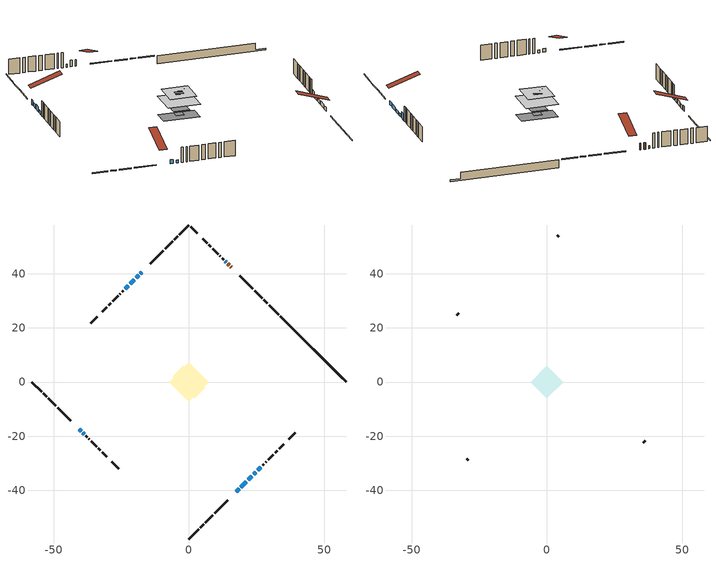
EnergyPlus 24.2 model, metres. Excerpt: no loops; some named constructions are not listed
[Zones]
conditioned space
 floor outside (Floor1 construction): -3.64,0 0,3.64 3.64,0 0,-3.64 z1.96
 floor adiabatic (AdiabaticFloorConstruction): -7.23,0 0,7.23 7.23,0 0,-7.23 z4.4
 floor foundation (Slab1 construction): -6.06,2.14 -2.14,6.06 6.06,-2.14 2.14,-6.06 z-0.6
 floor foundation (Slab2 construction): -1.79,0 0,1.79 1.79,0 0,-1.79 z0
 wall outside (RimJoist1 construction): 0,-57.97 3.54,-54.43 / -57.97,0 -54.43,-3.54 / 0,57.97 -3.54,54.43 / 33.08,24.89 29.54,28.43 z1.96:2.26
 wall outside (RimJoist2 construction): 4.19,-53.78 5.39,-52.58 / -53.78,-4.19 -52.58,-5.39 / -4.19,53.78 -5.39,52.58 / 28.88,29.09 27.69,30.28 z1.96:2.26
 wall outside (RimJoist3 construction): 6.04,-51.93 8.79,-49.18 / -51.93,-6.04 -49.18,-8.79 / -6.04,51.93 -8.79,49.18 / 27.03,30.94 24.29,33.68 z1.96:2.26
 wall outside (RimJoist4 construction): 9.45,-48.52 14.29,-43.68 / -48.52,-9.45 -43.68,-14.29 / -9.45,48.52 -14.29,43.68 / 23.63,34.34 18.79,39.18 z1.96:2.26
 wall outside (AdiabaticWallConstruction 1): 15.62,42.35 15.44,42.54 / 14.78,43.19 14.35,43.62 z1.96:3.99
 wall outside (AdiabaticWallConstruction): -17.46,40.52 -17.96,40.01 z1.96:3.61; -40.52,-17.46 -39.8,-18.17 / -18.61,39.36 -19.57,38.41 / 17.46,-40.52 18.54,-39.43 / 19.2,-38.78 21.21,-36.76 z1.96:3.18; 13.7,44.27 13.4,44.57 z1.96:2.9; -39.15,-18.82 -38.77,-19.2 z1.96:2.88; -20.22,37.75 -21.69,36.28 z1.96:3.51; 21.87,-36.11 23.23,-34.74 / 23.89,-34.08 24.65,-33.33 / -22.35,35.62 -23.57,34.4 z1.96:2.93; 25.3,-32.67 26.54,-31.43 z1.96:3.94
 wall outside (Wall1 construction): 27.2,-30.77 27.66,-30.31 / -38.11,-19.86 -37.65,-20.32 / -24.23,33.74 -24.69,33.28 / 12.74,45.23 12.28,45.69 z1.96:6.84
 wall outside (Wall2 construction): 28.32,-29.66 28.52,-29.45 / -37,-20.98 -36.79,-21.18 / -25.34,32.63 -25.55,32.42 / 11.63,46.34 11.42,46.55 z1.96:6.84
 wall outside (Wall3 construction): 29.18,-28.79 31.16,-26.81 / -36.13,-21.84 -34.15,-23.82 / -26.21,31.76 -28.19,29.78 / 10.76,47.21 8.78,49.19 z1.96:6.84
 wall outside (Wall4 construction): 31.82,-26.15 32.61,-25.37 / -33.49,-24.48 -32.71,-25.27 / -28.85,29.12 -29.64,28.34 / 8.12,49.85 7.34,50.64 z1.96:6.84
 wall outside (Wall5 construction): 33.26,-24.71 34.95,-23.02 / -32.05,-25.92 -30.36,-27.62 / -30.29,27.68 -31.98,25.99 / 6.68,51.29 4.99,52.98 z1.96:6.84
 wall outside (Wall9 construction): 36.86,-21.11 39.29,-18.69 / -28.45,-29.52 -26.03,-31.95 / -33.89,24.08 -36.31,21.66 / 3.08,54.89 0.66,57.31 z1.96:6.84
 wall foundation (FoundationWall1 construction): 33.74,24.24,-0.6 33.74,24.24,1.96 55.55,2.42,1.96 55.55,2.42,-0.08 57.97,0,-0.08 57.97,0,-0.6
 window (WindowConstruction 7): -17.46,40.52 -17.96,40.01 z1.96:3.61
 window (WindowConstruction 5): -40.52,-17.46 -39.8,-18.17 z1.96:3.18
 window (WindowConstruction 6): 13.7,44.27 13.4,44.57 z1.96:2.9
 window (WindowConstruction 9): -18.62,39.36 -19.56,38.41 z1.96:3.18
 window (WindowConstruction 10): 17.46,-40.52 18.54,-39.43 z1.96:3.18
 window (WindowConstruction 11): 19.2,-38.78 21.21,-36.76 z1.96:3.18
 window (WindowConstruction 8): -39.15,-18.82 -38.77,-19.2 z1.96:2.87
 window (WindowConstruction): -20.22,37.75 -21.69,36.28 z1.96:3.51
 window (WindowConstruction 1): 21.87,-36.1 23.23,-34.74 z1.96:2.93
 window (WindowConstruction 2): 23.89,-34.08 24.64,-33.33 z1.96:2.93
 window (WindowConstruction 3): 25.3,-32.67 26.54,-31.43 z1.96:3.94
 window (WindowConstruction 4): -22.35,35.62 -23.57,34.4 z1.96:2.93
 door (Door): 15.62,42.35 15.44,42.53 z1.96:3.99
 door (Door 1): 14.78,43.19 14.36,43.62 z1.96:3.99
 ceiling adiabatic (AdiabaticFloorConstruction): 0,-7.23 7.23,0 0,7.23 -7.23,0 z4.4
attic - vented
 floor to conditioned space (Floor2 construction Reversed): -1.79,0 0,1.79 1.79,0 0,-1.79 z6.84
 floor to conditioned space (Floor3 construction Reversed): -5.99,0 0,5.99 5.99,0 0,-5.99 z6.84
 floor to conditioned space (Floor4 construction Reversed): -3.64,0 0,3.64 3.64,0 0,-3.64 z6.84
 wall outside (Wall6 construction): 35.61,-22.36 36.21,-21.77 / -29.7,-28.27 -29.1,-28.87 / -32.64,25.33 -33.24,24.74 / 4.33,53.64 3.74,54.24 z1.96:6.84
 roof outside (Roof1 construction): 16.8,-41.17,6.84 9.77,-34.14,10.15 7.91,-35.99,10.15 14.95,-43.03,6.84; -41.17,-16.8,6.84 -34.14,-9.77,10.15 -35.99,-7.91,10.15 -43.03,-14.95,6.84; -16.8,41.17,6.84 -9.77,34.14,10.15 -7.91,35.99,10.15 -14.95,43.03,6.84; 16.28,41.69,6.84 9.25,34.66,10.15 11.1,32.81,10.15 18.13,39.84,6.84
[Material] Roughness=Rough; Thermal Absorptance=0.9
Name | Thickness {m} | Conductivity {W/m-K} | Density {kg/m3} | Specific Heat {J/kg-K} | Solar Absorptance | Visible Absorptance
ceiling loosefill ins | 0.254 | 0.0480833 | 16.02 | 1046.75 | 0.7 | 0.7
ceiling stud and cavity | 0.1397 | 0.404776 | 65.682 | 1177.47 | 0.7 | 0.7
ceiling stud and cavity 1 | 0.1397 | 0.115652 | 65.682 | 1177.47 | 0.7 | 0.7
ceiling stud and cavity 2 | 0.1397 | 0.268029 | 65.682 | 1177.47 | 0.7 | 0.7
gypsum board | 0.0127 | 0.160291 | 801 | 837.4 | 0.6 | 0.6
[Construction]
Floor2 construction: ceiling loosefill ins, ceiling stud and cavity, gypsum board
Floor3 construction: ceiling loosefill ins, ceiling stud and cavity 1, gypsum board
Floor4 construction: ceiling loosefill ins, ceiling stud and cavity 2, gypsum board
[EnergyManagementSystem:Program]
fridge_schedule_program: Set Tin = fridge_tin_s*(9.0/5.0)+32.0; Set fridge_schedule_act = 0; If (Hour == 0); Set fridge_schedule_act = (-0.487+0.019*Tin); ElseIf (Hour == 1); Set fridge_schedule_act = (-0.34+0.016*Tin); ElseIf (Hour == 2); Set fridge_schedule_act = (-0.37+0.017*Tin); ElseIf (Hour == 3); Set fridge_schedule_act = (-0.361+0.016*Tin); ElseIf (Hour == 4); Set fridge_schedule_act = (-0.515+0.018*Tin); ElseIf (Hour == 5); Set fridge_schedule_act = (-0.684+0.021*Tin); ElseIf (Hour == 6); Set fridge_schedule_act = (-0.471+0.019*Tin); ElseIf (Hour == 7); Set fridge_schedule_act = (-0.159+0.015*Tin); ElseIf (Hour == 8); Set fridge_schedule_act = (-0.079+0.015*Tin); ElseIf (Hour == 9); Set fridge_schedule_act = (-0.417+0.019*Tin); ElseIf (Hour == 10); Set fridge_schedule_act = (-0.411+0.018*Tin); ElseIf (Hour == 11); Set fridge_schedule_act = (-0.386+0.018*Tin); ElseIf (Hour == 12); Set fridge_schedule_act = (-0.24+0.016*Tin); ElseIf (Hour == 13); Set fridge_schedule_act = (-0.314+0.017*Tin); ElseIf (Hour == 14); Set fridge_schedule_act = (-0.16+0.015*Tin); ElseIf (Hour == 15); Set fridge_schedule_act = (-0.121+0.015*Tin); ElseIf (Hour == 16); Set fridge_schedule_act = (-0.469+0.02*Tin); ElseIf (Hour == 17); Set fridge_schedule_act = (-0.412+0.02*Tin); ElseIf (Hour == 18); Set fridge_schedule_act = (-0.091+0.017*Tin); ElseIf (Hour == 19); Set fridge_schedule_act = (0.077+0.014*Tin); ElseIf (Hour == 20); Set fridge_schedule_act = (-0.118+0.016*Tin); ElseIf (Hour == 21); Set fridge_schedule_act = (-0.247+0.017*Tin); ElseIf (Hour == 22); Set fridge_schedule_act = (-0.445+0.019*Tin); ElseIf (Hour == 23); Set fridge_schedule_act = (-0.544+0.02*Tin); EndIf
infil_program: Set p_m = 0.14; Set p_s = 0.22; Set s_m = 270; Set s_s = 370; Set z_m = 9.99744; Set z_s = 6.31640079754588; Set f_t = (((s_m/z_m)^p_m)*((z_s/s_s)^p_s)); Set Tdiff = tin_s-tout_s; Set dT = @Abs Tdiff; Set c = 0.0696; Set Cs = 0.1075; Set Cw = 0.1661; Set n = 0.65; Set sft = (f_t*0.3); Set temp1 = ((c*Cw)*((sft*site_vw_s)^(2*n)))^2; Set Qinf = (((c*Cs*(dT^n))^2)+temp1)^0.5; Set Qinf = (@Max Qinf 0); Set mech_vent_house_fan_sensible_load_act = 0.0; Set mech_vent_house_fan_latent_load_act = 0.0; Set OASupInPb = out_pb_s; Set OASupInTemp = tout_s; Set OASupInW = out_wt_s; Set OASupRho = (@RhoAirFnPbTdbW OASupInPb OASupInTemp OASupInW); Set OASupCp = (@CpAirFnW OASupInW); Set OASupInEnth = (@HFnTdbW OASupInTemp OASupInW); Set ZoneTemp = tin_s; Set ZoneW = win_s; Set ZoneCp = (@CpAirFnW ZoneW); Set ZoneAirEnth = (@HFnTdbW ZoneTemp ZoneW); Set mech_vent_house_fan_cfis_act = 0.0; Set QWHV_cfis_sup = 0.0; Set QWHV_cfis_suppl_sup = 0.0; Set QWHV_cfis_suppl_exh = 0.0; Set Qrange = 0; Set Qbath = 0; Set Qdryer = 0; Set Qdryer = Qdryer + 0.00308 * clothes_dryer_exhaust_0_sch_s; Set QWHV_sup = 0.0; Set QWHV_exh = 0.0; Set Qsupply = QWHV_sup + QWHV_cfis_sup + QWHV_cfis_suppl_sup; Set Qexhaust = Qrange + Qbath + Qdryer + QWHV_exh + QWHV_cfis_suppl_exh; Set Qfan = (@Max Qexhaust Qsupply); Set Qducts = 0; If Qducts < 0; Set Qsupply = Qsupply - Qducts; Else; Set Qexhaust = Qexhaust + Qducts; EndIf; Set Qfan_with_ducts = (@Max Qexhaust Qsupply); Set Qimb = (@Abs (Qsupply - Qexhaust)); If Qinf + Qimb > 0; Set Qtot = Qfan_with_ducts + (Qinf^2) / (Qinf + Qimb); Else; Set Qtot = Qfan_with_ducts; EndIf; Set Qinf_adj = Qtot - Qfan; Set infil_flow_act = Qinf_adj; Set infil_program_Qinf = Qinf_adj; Set infil_program_Qfan = Qfan; Set Qload = Qfan; Set Effectiveness_Sens = 0.0; Set Effectiveness_Lat = 0.0; Set Fan_MFR = Qload * OASupRho; Set ZoneInEnth = OASupInEnth; Set ZoneInTemp = OASupInTemp; Set FanTotalToCond = Fan_MFR * (ZoneInEnth - ZoneAirEnth); Set FanSensToCond = Fan_MFR * ZoneCp * (ZoneInTemp - ZoneTemp); Set FanLatToCond = FanTotalToCond - FanSensToCond; Set mech_vent_house_fan_sensible_load_act = mech_vent_house_fan_sensible_load_act + FanSensToCond; Set mech_vent_house_fan_latent_load_act = mech_vent_house_fan_latent_load_act + FanLatToCond
natural_vent_program: Set Tin = tin_s; Set Tout = tout_s; Set Wout = out_wt_s; Set Pbar = out_pb_s; Set Phiout = (@RhFnTdbWPb Tout Wout Pbar); Set MaxHR = 0.0115; Set Tnvsp = (htg_sp_s + clg_sp_s) / 2; Set NVavail = natural_vent_s; Set ClgSsnAvail = cool_season; Set Qnv = 0; Set Qwhf = 0; Set whole_house_fan_mix_act = 0; Set whole_house_fan_act = 0; If ((Wout < MaxHR) && (Tin > Tout) && (Tin > Tnvsp) && (ClgSsnAvail > 0)); Set WHF_Flow = 0; Set Adj = (Tin-Tnvsp)/(Tin-Tout); Set Adj = (@Min Adj 1); Set Adj = (@Max Adj 0); If (WHF_Flow > 0); Set Qwhf = WHF_Flow*Adj; Set whole_house_fan_mix_act = WHF_Flow*Adj; Set WHF_W = 0; Set whole_house_fan_act = WHF_W*Adj; ElseIf (NVavail > 0); Set NVArea = 0.0; Set Cs = 0.00023232066026142631; Set Cw = 3.5681248497508974e-05; Set Tdiff = Tin-Tout; Set dT = (@Abs Tdiff); Set Vwind = site_vw_s; Set SGNV = NVArea*Adj*((((Cs*dT)+(Cw*(Vwind^2)))^0.5)/1000); Set MaxNV = 2.4411119673146886; Set Qnv = (@Min SGNV MaxNV); EndIf; EndIf; Set natural_vent_flow_act = Qnv; Set whole_house_fan_flow_act = Qwhf; Set natural_vent_program_Qnv = Qnv; Set natural_vent_program_Qwhf = Qwhf
total_airflows_program: Set total_infil_flow_rate = 0; Set total_mechvent_flow_rate = 0; Set total_natvent_flow_rate = 0; Set total_whf_flow_rate = 0; Set total_infil_flow_rate = total_infil_flow_rate + (infil_program_Qinf * 1); Set total_mechvent_flow_rate = total_mechvent_flow_rate + (infil_program_Qfan * 1); Set total_natvent_flow_rate = total_natvent_flow_rate + (natural_vent_program_Qnv * 1); Set total_whf_flow_rate = total_whf_flow_rate + (natural_vent_program_Qwhf * 1)
total_loads_program: Set loads_htg_tot = 0; Set loads_clg_tot = 0; If htg_load_cond > 0; Set loads_htg_tot = loads_htg_tot + (htg_load_cond - clg_load_cond) * 1.0; EndIf; Set loads_htg_tot = (@Max loads_htg_tot 0); If clg_load_cond > 0; Set loads_clg_tot = loads_clg_tot + (clg_load_cond - htg_load_cond) * 0.0; EndIf; Set loads_clg_tot = (@Max loads_clg_tot 0)
unit_heater_supply_fan_disaggregate_program: Set unit_heater_supply_fan_primary_htg = 0; If unit_heater_htg_coil_s > 0; Set unit_heater_supply_fan_primary_htg = unit_heater_supply_fan_s; EndIf
unmet_hours_program: Set htg_unmet_hours = 0; Set clg_unmet_hours = 0; Set unit_htg_unmet_hours = 0; If ((DayOfYear >= 1) && (DayOfYear <= 365)); Set unit_htg_unmet_hours = unit_htg_unmet_hours + conditioned_space_htg_unmet_s; If unit_htg_unmet_hours > htg_unmet_hours; Set htg_unmet_hours = unit_htg_unmet_hours; EndIf; EndIf
water_heater_EC_adj: If WarmupFlag == 0; Set dhw_e_cons = water_heater_energy + water_heater_on_cycle_parasitic + water_heater_off_cycle_parasitic; Set water_heater_ec_adj_act = 0.0 * dhw_e_cons / 1; EndIf
[EnergyManagementSystem:ProgramCallingManager]
component_loads_program_calling_manager: EndOfZoneTimestepAfterZoneReporting; component_loads_program
fridge_schedule_program_calling_manager: BeginZoneTimestepAfterInitHeatBalance; fridge_schedule_program
infil_program_calling_manager: BeginZoneTimestepAfterInitHeatBalance; infil_program
natural_vent_program_calling_manager: BeginZoneTimestepAfterInitHeatBalance; natural_vent_program
total_airflows_program_calling_manager: EndOfZoneTimestepAfterZoneReporting; total_airflows_program
total_loads_program_calling_manager: EndOfZoneTimestepAfterZoneReporting; total_loads_program
unit_heater_supply_fan_disaggregate_program_calling_manager: EndOfSystemTimestepBeforeHVACReporting; unit_heater_supply_fan_disaggregate_program
unmet_hours_program_calling_manager: EndOfZoneTimestepBeforeZoneReporting; unmet_hours_program
water_heater_EC_adj_ProgramManager: EndOfSystemTimestepBeforeHVACReporting; water_heater_EC_adj
[EnergyManagementSystem:OutputVariable] Type of Data in Variable=Summed
Name | EMS Variable | Update Frequency | EMS Program or Subroutine | Units
unit heater supply fan disaggregate htg primary | unit_heater_supply_fan_primary_htg | SystemTimestep | unit_heater_supply_fan_disaggregate_program | J
loads_htg_tot_peakload_outvar; loads_htg_tot_annual_outvar; Energy Management System Output Variable 1; Energy Management System Output Variable 45 | loads_htg_tot | ZoneTimestep | total_loads_program | J
loads_clg_tot_peakload_outvar; loads_clg_tot_annual_outvar; Energy Management System Output Variable 2; Energy Management System Output Variable 46 | loads_clg_tot | ZoneTimestep | total_loads_program | J
htg_unmet_hours_annual_outvar; Energy Management System Output Variable 3 | htg_unmet_hours | ZoneTimestep | unmet_hours_program | hr
clg_unmet_hours_annual_outvar; Energy Management System Output Variable 4 | clg_unmet_hours | ZoneTimestep | unmet_hours_program | hr
loads_htg_roofs_annual_outvar; Energy Management System Output Variable 5 | loads_htg_roofs | ZoneTimestep | component_loads_program | J
loads_htg_ceilings_annual_outvar; Energy Management System Output Variable 6 | loads_htg_ceilings | ZoneTimestep | component_loads_program | J
loads_htg_walls_annual_outvar; Energy Management System Output Variable 7 | loads_htg_walls | ZoneTimestep | component_loads_program | J
loads_htg_rim_joists_annual_outvar; Energy Management System Output Variable 8 | loads_htg_rim_joists | ZoneTimestep | component_loads_program | J
loads_htg_foundation_walls_annual_outvar; Energy Management System Output Variable 9 | loads_htg_foundation_walls | ZoneTimestep | component_loads_program | J
loads_htg_doors_annual_outvar; Energy Management System Output Variable 10 | loads_htg_doors | ZoneTimestep | component_loads_program | J
loads_htg_windows_conduction_annual_outvar; Energy Management System Output Variable 11 | loads_htg_windows_conduction | ZoneTimestep | component_loads_program | J
loads_htg_windows_solar_annual_outvar; Energy Management System Output Variable 12 | loads_htg_windows_solar | ZoneTimestep | component_loads_program | J
loads_htg_skylights_conduction_annual_outvar; Energy Management System Output Variable 13 | loads_htg_skylights_conduction | ZoneTimestep | component_loads_program | J
loads_htg_skylights_solar_annual_outvar; Energy Management System Output Variable 14 | loads_htg_skylights_solar | ZoneTimestep | component_loads_program | J
loads_htg_floors_annual_outvar; Energy Management System Output Variable 15 | loads_htg_floors | ZoneTimestep | component_loads_program | J
loads_htg_slabs_annual_outvar; Energy Management System Output Variable 16 | loads_htg_slabs | ZoneTimestep | component_loads_program | J
loads_htg_internal_mass_annual_outvar; Energy Management System Output Variable 17 | loads_htg_internal_mass | ZoneTimestep | component_loads_program | J
loads_htg_infil_annual_outvar; Energy Management System Output Variable 18 | loads_htg_infil | ZoneTimestep | component_loads_program | J
loads_htg_natvent_annual_outvar; Energy Management System Output Variable 19 | loads_htg_natvent | ZoneTimestep | component_loads_program | J
loads_htg_mechvent_annual_outvar; Energy Management System Output Variable 20 | loads_htg_mechvent | ZoneTimestep | component_loads_program | J
loads_htg_whf_annual_outvar; Energy Management System Output Variable 21 | loads_htg_whf | ZoneTimestep | component_loads_program | J
loads_htg_ducts_annual_outvar; Energy Management System Output Variable 22 | loads_htg_ducts | ZoneTimestep | component_loads_program | J
loads_htg_intgains_annual_outvar; Energy Management System Output Variable 23 | loads_htg_intgains | ZoneTimestep | component_loads_program | J
loads_htg_lighting_annual_outvar; Energy Management System Output Variable 24 | loads_htg_lighting | ZoneTimestep | component_loads_program | J
loads_clg_roofs_annual_outvar; Energy Management System Output Variable 25 | loads_clg_roofs | ZoneTimestep | component_loads_program | J
loads_clg_ceilings_annual_outvar; Energy Management System Output Variable 26 | loads_clg_ceilings | ZoneTimestep | component_loads_program | J
loads_clg_walls_annual_outvar; Energy Management System Output Variable 27 | loads_clg_walls | ZoneTimestep | component_loads_program | J
loads_clg_rim_joists_annual_outvar; Energy Management System Output Variable 28 | loads_clg_rim_joists | ZoneTimestep | component_loads_program | J
loads_clg_foundation_walls_annual_outvar; Energy Management System Output Variable 29 | loads_clg_foundation_walls | ZoneTimestep | component_loads_program | J
loads_clg_doors_annual_outvar; Energy Management System Output Variable 30 | loads_clg_doors | ZoneTimestep | component_loads_program | J
loads_clg_windows_conduction_annual_outvar; Energy Management System Output Variable 31 | loads_clg_windows_conduction | ZoneTimestep | component_loads_program | J
loads_clg_windows_solar_annual_outvar; Energy Management System Output Variable 32 | loads_clg_windows_solar | ZoneTimestep | component_loads_program | J
loads_clg_skylights_conduction_annual_outvar; Energy Management System Output Variable 33 | loads_clg_skylights_conduction | ZoneTimestep | component_loads_program | J
loads_clg_skylights_solar_annual_outvar; Energy Management System Output Variable 34 | loads_clg_skylights_solar | ZoneTimestep | component_loads_program | J
loads_clg_floors_annual_outvar; Energy Management System Output Variable 35 | loads_clg_floors | ZoneTimestep | component_loads_program | J
loads_clg_slabs_annual_outvar; Energy Management System Output Variable 36 | loads_clg_slabs | ZoneTimestep | component_loads_program | J
loads_clg_internal_mass_annual_outvar; Energy Management System Output Variable 37 | loads_clg_internal_mass | ZoneTimestep | component_loads_program | J
loads_clg_infil_annual_outvar; Energy Management System Output Variable 38 | loads_clg_infil | ZoneTimestep | component_loads_program | J
loads_clg_natvent_annual_outvar; Energy Management System Output Variable 39 | loads_clg_natvent | ZoneTimestep | component_loads_program | J
loads_clg_mechvent_annual_outvar; Energy Management System Output Variable 40 | loads_clg_mechvent | ZoneTimestep | component_loads_program | J
loads_clg_whf_annual_outvar; Energy Management System Output Variable 41 | loads_clg_whf | ZoneTimestep | component_loads_program | J
loads_clg_ducts_annual_outvar; Energy Management System Output Variable 42 | loads_clg_ducts | ZoneTimestep | component_loads_program | J
loads_clg_intgains_annual_outvar; Energy Management System Output Variable 43 | loads_clg_intgains | ZoneTimestep | component_loads_program | J
loads_clg_lighting_annual_outvar; Energy Management System Output Variable 44 | loads_clg_lighting | ZoneTimestep | component_loads_program | J
[Schedule:Day:Interval]
interior lighting schedule day: No, 01:00, 0.108182, 04:00, 0.0901515, 05:00, 0.0991667, 06:00, 0.162273, 07:00, 0.270455, 08:00, 0.342576, 10:00, 0.369621, 11:00, 0.351591, 12:00, 0.333561, 13:00, 0.324545, 14:00, 0.31553, 15:00, 0.333561, 16:00, 0.369621, 17:00, 0.450758, 18:00, 0.585985, 19:00, 0.775303, 20:00, 0.955606, 21:00, 0.991667, 22:00, 0.712197, 23:00, 0.360606, 24:00, 0.162273
interior lighting schedule day 1: No, 01:00, 0.100909, 04:00, 0.0840909, 05:00, 0.0925, 06:00, 0.151364, 07:00, 0.252273, 08:00, 0.319545, 10:00, 0.344773, 11:00, 0.327955, 12:00, 0.311136, 13:00, 0.302727, 14:00, 0.294318, 15:00, 0.311136, 16:00, 0.344773, 17:00, 0.420455, 18:00, 0.546591, 19:00, 0.723182, 20:00, 0.891364, 21:00, 0.925, 22:00, 0.664318, 23:00, 0.336364, 24:00, 0.151364
interior lighting schedule day 2: No, 01:00, 0.0927273, 04:00, 0.0772727, 05:00, 0.085, 06:00, 0.139091, 07:00, 0.231818, 08:00, 0.293636, 10:00, 0.316818, 11:00, 0.301364, 12:00, 0.285909, 13:00, 0.278182, 14:00, 0.270455, 15:00, 0.285909, 16:00, 0.316818, 17:00, 0.386364, 18:00, 0.502273, 19:00, 0.664545, 20:00, 0.819091, 21:00, 0.85, 22:00, 0.610455, 23:00, 0.309091, 24:00, 0.139091
interior lighting schedule day 3: No, 01:00, 0.0845455, 04:00, 0.0704545, 05:00, 0.0775, 06:00, 0.126818, 07:00, 0.211364, 08:00, 0.267727, 10:00, 0.288864, 11:00, 0.274773, 12:00, 0.260682, 13:00, 0.253636, 14:00, 0.246591, 15:00, 0.260682, 16:00, 0.288864, 17:00, 0.352273, 18:00, 0.457955, 19:00, 0.605909, 20:00, 0.746818, 21:00, 0.775, 22:00, 0.556591, 23:00, 0.281818, 24:00, 0.126818
interior lighting schedule day 4: No, 01:00, 0.0763636, 04:00, 0.0636364, 05:00, 0.07, 06:00, 0.114545, 07:00, 0.190909, 08:00, 0.241818, 10:00, 0.260909, 11:00, 0.248182, 12:00, 0.235455, 13:00, 0.229091, 14:00, 0.222727, 15:00, 0.235455, 16:00, 0.260909, 17:00, 0.318182, 18:00, 0.413636, 19:00, 0.547273, 20:00, 0.674545, 21:00, 0.7, 22:00, 0.502727, 23:00, 0.254545, 24:00, 0.114545
interior lighting schedule day 5: No, 01:00, 0.0727273, 04:00, 0.0606061, 05:00, 0.0666667, 06:00, 0.109091, 07:00, 0.181818, 08:00, 0.230303, 10:00, 0.248485, 11:00, 0.236364, 12:00, 0.224242, 13:00, 0.218182, 14:00, 0.212121, 15:00, 0.224242, 16:00, 0.248485, 17:00, 0.30303, 18:00, 0.393939, 19:00, 0.521212, 20:00, 0.642424, 21:00, 0.666667, 22:00, 0.478788, 23:00, 0.242424, 24:00, 0.109091
interior lighting schedule day 6: No, 01:00, 0.0745455, 04:00, 0.0621212, 05:00, 0.0683333, 06:00, 0.111818, 07:00, 0.186364, 08:00, 0.236061, 10:00, 0.254697, 11:00, 0.242273, 12:00, 0.229848, 13:00, 0.223636, 14:00, 0.217424, 15:00, 0.229848, 16:00, 0.254697, 17:00, 0.310606, 18:00, 0.403788, 19:00, 0.534242, 20:00, 0.658485, 21:00, 0.683333, 22:00, 0.490758, 23:00, 0.248485, 24:00, 0.111818
interior lighting schedule day 7: No, 01:00, 0.08, 04:00, 0.0666667, 05:00, 0.0733333, 06:00, 0.12, 07:00, 0.2, 08:00, 0.253333, 10:00, 0.273333, 11:00, 0.26, 12:00, 0.246667, 13:00, 0.24, 14:00, 0.233333, 15:00, 0.246667, 16:00, 0.273333, 17:00, 0.333333, 18:00, 0.433333, 19:00, 0.573333, 20:00, 0.706667, 21:00, 0.733333, 22:00, 0.526667, 23:00, 0.266667, 24:00, 0.12
interior lighting schedule day 8: No, 01:00, 0.0890909, 04:00, 0.0742424, 05:00, 0.0816667, 06:00, 0.133636, 07:00, 0.222727, 08:00, 0.282121, 10:00, 0.304394, 11:00, 0.289545, 12:00, 0.274697, 13:00, 0.267273, 14:00, 0.259848, 15:00, 0.274697, 16:00, 0.304394, 17:00, 0.371212, 18:00, 0.482576, 19:00, 0.638485, 20:00, 0.78697, 21:00, 0.816667, 22:00, 0.586515, 23:00, 0.29697, 24:00, 0.133636
interior lighting schedule day 9: No, 01:00, 0.0972727, 04:00, 0.0810606, 05:00, 0.0891667, 06:00, 0.145909, 07:00, 0.243182, 08:00, 0.30803, 10:00, 0.332348, 11:00, 0.316136, 12:00, 0.299924, 13:00, 0.291818, 14:00, 0.283712, 15:00, 0.299924, 16:00, 0.332348, 17:00, 0.405303, 18:00, 0.526894, 19:00, 0.697121, 20:00, 0.859242, 21:00, 0.891667, 22:00, 0.640379, 23:00, 0.324242, 24:00, 0.145909
interior lighting schedule day 10: No, 01:00, 0.105455, 04:00, 0.0878788, 05:00, 0.0966667, 06:00, 0.158182, 07:00, 0.263636, 08:00, 0.333939, 10:00, 0.360303, 11:00, 0.342727, 12:00, 0.325152, 13:00, 0.316364, 14:00, 0.307576, 15:00, 0.325152, 16:00, 0.360303, 17:00, 0.439394, 18:00, 0.571212, 19:00, 0.755758, 20:00, 0.931515, 21:00, 0.966667, 22:00, 0.694242, 23:00, 0.351515, 24:00, 0.158182
interior lighting schedule day 11: No, 01:00, 0.109091, 04:00, 0.0909091, 05:00, 0.1, 06:00, 0.163636, 07:00, 0.272727, 08:00, 0.345455, 10:00, 0.372727, 11:00, 0.354545, 12:00, 0.336364, 13:00, 0.327273, 14:00, 0.318182, 15:00, 0.336364, 16:00, 0.372727, 17:00, 0.454545, 18:00, 0.590909, 19:00, 0.781818, 20:00, 0.963636, 21:00, 1, 22:00, 0.718182, 23:00, 0.363636, 24:00, 0.163636
interior lighting schedule default day; occupants schedule default day; clothes dryer schedule default day; cooking range schedule default day; misc plug loads schedule default day; general water use schedule default day; heating setpoint default day; cooling setpoint default day; clothes dryer exhaust 0 schedule default day; cooling season schedule day; cooling season schedule day 2; cooling season schedule default day; exterior lighting schedule default day; natural vent schedule default day: No, 24:00, 0
occupants schedule day: No, 05:00, 0.426829, 06:00, 0.719512, 07:00, 1, 08:00, 0.670732, 09:00, 0.329268, 14:00, 0.170732, 15:00, 0.231707, 16:00, 0.329268, 17:00, 0.5, 18:00, 0.670732, 19:00, 0.829268, 21:00, 1, 22:00, 0.853659, 23:00, 0.646341, 24:00, 0.426829
clothes dryer schedule day; clothes dryer exhaust 0 schedule day: No, 01:00, 0.123457, 02:00, 0.0740741, 03:00, 0.0493827, 04:00, 0.0246914, 05:00, 0.0493827, 06:00, 0.0740741, 07:00, 0.197531, 08:00, 0.395062, 09:00, 0.592593, 10:00, 0.839506, 11:00, 0.962963, 12:00, 1, 13:00, 0.91358, 14:00, 0.82716, 15:00, 0.716049, 16:00, 0.753086, 17:00, 0.679012, 18:00, 0.666667, 20:00, 0.62963, 21:00, 0.641975, 22:00, 0.666667, 23:00, 0.54321, 24:00, 0.296296
cooking range schedule day: No, 05:00, 0.0597015, 06:00, 0.11194, 07:00, 0.171642, 08:00, 0.291045, 11:00, 0.343284, 12:00, 0.402985, 13:00, 0.462687, 14:00, 0.343284, 15:00, 0.291045, 16:00, 0.402985, 17:00, 0.567164, 18:00, 1, 19:00, 0.850746, 20:00, 0.432836, 21:00, 0.291045, 22:00, 0.231343, 23:00, 0.171642, 24:00, 0.11194
misc plug loads schedule day: No, 06:00, 0.705882, 07:00, 0.745098, 08:00, 0.803922, 15:00, 0.823529, 16:00, 0.862745, 17:00, 0.921569, 18:00, 0.980392, 19:00, 1, 20:00, 0.980392, 21:00, 0.941176, 22:00, 0.862745, 23:00, 0.784314, 24:00, 0.72549
general water use schedule day: No, 01:00, 0.315068, 03:00, 0.287671, 04:00, 0.342466, 05:00, 0.369863, 06:00, 0.520548, 07:00, 0.60274, 08:00, 0.534247, 10:00, 0.506849, 11:00, 0.465753, 14:00, 0.479452, 15:00, 0.534247, 16:00, 0.589041, 17:00, 0.69863, 18:00, 0.876712, 19:00, 0.890411, 20:00, 0.986301, 21:00, 1, 22:00, 0.863014, 23:00, 0.616438, 24:00, 0.465753
heating setpoint day: No, 07:00, 18, 23:00, 21, 24:00, 18
cooling setpoint day: No, 24:00, 25
cooling season schedule day 1: No, 24:00, 1
exterior lighting schedule day: No, 01:00, 0.566667, 03:00, 0.524167, 05:00, 0.495833, 06:00, 0.5525, 07:00, 0.623333, 08:00, 0.580833, 09:00, 0.439167, 10:00, 0.354167, 12:00, 0.34, 13:00, 0.354167, 14:00, 0.396667, 15:00, 0.425, 16:00, 0.495833, 17:00, 0.623333, 18:00, 0.793333, 19:00, 0.906667, 20:00, 0.963333, 21:00, 0.991667, 22:00, 0.920833, 23:00, 0.793333, 24:00, 0.665833
exterior lighting schedule day 1: No, 01:00, 0.528571, 03:00, 0.488929, 05:00, 0.4625, 06:00, 0.515357, 07:00, 0.581429, 08:00, 0.541786, 09:00, 0.409643, 10:00, 0.330357, 12:00, 0.317143, 13:00, 0.330357, 14:00, 0.37, 15:00, 0.396429, 16:00, 0.4625, 17:00, 0.581429, 18:00, 0.74, 19:00, 0.845714, 20:00, 0.898571, 21:00, 0.925, 22:00, 0.858929, 23:00, 0.74, 24:00, 0.621071
exterior lighting schedule day 10: No, 01:00, 0.552381, 03:00, 0.510952, 05:00, 0.483333, 06:00, 0.538571, 07:00, 0.607619, 08:00, 0.56619, 09:00, 0.428095, 10:00, 0.345238, 12:00, 0.331429, 13:00, 0.345238, 14:00, 0.386667, 15:00, 0.414286, 16:00, 0.483333, 17:00, 0.607619, 18:00, 0.773333, 19:00, 0.88381, 20:00, 0.939048, 21:00, 0.966667, 22:00, 0.897619, 23:00, 0.773333, 24:00, 0.649048
exterior lighting schedule day 11: No, 01:00, 0.571429, 03:00, 0.528571, 05:00, 0.5, 06:00, 0.557143, 07:00, 0.628571, 08:00, 0.585714, 09:00, 0.442857, 10:00, 0.357143, 12:00, 0.342857, 13:00, 0.357143, 14:00, 0.4, 15:00, 0.428571, 16:00, 0.5, 17:00, 0.628571, 18:00, 0.8, 19:00, 0.914286, 20:00, 0.971429, 21:00, 1, 22:00, 0.928571, 23:00, 0.8, 24:00, 0.671429
exterior lighting schedule day 2: No, 01:00, 0.485714, 03:00, 0.449286, 05:00, 0.425, 06:00, 0.473571, 07:00, 0.534286, 08:00, 0.497857, 09:00, 0.376429, 10:00, 0.303571, 12:00, 0.291429, 13:00, 0.303571, 14:00, 0.34, 15:00, 0.364286, 16:00, 0.425, 17:00, 0.534286, 18:00, 0.68, 19:00, 0.777143, 20:00, 0.825714, 21:00, 0.85, 22:00, 0.789286, 23:00, 0.68, 24:00, 0.570714
exterior lighting schedule day 3: No, 01:00, 0.442857, 03:00, 0.409643, 05:00, 0.3875, 06:00, 0.431786, 07:00, 0.487143, 08:00, 0.453929, 09:00, 0.343214, 10:00, 0.276786, 12:00, 0.265714, 13:00, 0.276786, 14:00, 0.31, 15:00, 0.332143, 16:00, 0.3875, 17:00, 0.487143, 18:00, 0.62, 19:00, 0.708571, 20:00, 0.752857, 21:00, 0.775, 22:00, 0.719643, 23:00, 0.62, 24:00, 0.520357
exterior lighting schedule day 4: No, 01:00, 0.4, 03:00, 0.37, 05:00, 0.35, 06:00, 0.39, 07:00, 0.44, 08:00, 0.41, 09:00, 0.31, 10:00, 0.25, 12:00, 0.24, 13:00, 0.25, 14:00, 0.28, 15:00, 0.3, 16:00, 0.35, 17:00, 0.44, 18:00, 0.56, 19:00, 0.64, 20:00, 0.68, 21:00, 0.7, 22:00, 0.65, 23:00, 0.56, 24:00, 0.47
exterior lighting schedule day 5: No, 01:00, 0.380952, 03:00, 0.352381, 05:00, 0.333333, 06:00, 0.371429, 07:00, 0.419048, 08:00, 0.390476, 09:00, 0.295238, 10:00, 0.238095, 12:00, 0.228571, 13:00, 0.238095, 14:00, 0.266667, 15:00, 0.285714, 16:00, 0.333333, 17:00, 0.419048, 18:00, 0.533333, 19:00, 0.609524, 20:00, 0.647619, 21:00, 0.666667, 22:00, 0.619048, 23:00, 0.533333, 24:00, 0.447619
exterior lighting schedule day 6: No, 01:00, 0.390476, 03:00, 0.36119, 05:00, 0.341667, 06:00, 0.380714, 07:00, 0.429524, 08:00, 0.400238, 09:00, 0.302619, 10:00, 0.244048, 12:00, 0.234286, 13:00, 0.244048, 14:00, 0.273333, 15:00, 0.292857, 16:00, 0.341667, 17:00, 0.429524, 18:00, 0.546667, 19:00, 0.624762, 20:00, 0.66381, 21:00, 0.683333, 22:00, 0.634524, 23:00, 0.546667, 24:00, 0.45881
exterior lighting schedule day 7: No, 01:00, 0.419048, 03:00, 0.387619, 05:00, 0.366667, 06:00, 0.408571, 07:00, 0.460952, 08:00, 0.429524, 09:00, 0.324762, 10:00, 0.261905, 12:00, 0.251429, 13:00, 0.261905, 14:00, 0.293333, 15:00, 0.314286, 16:00, 0.366667, 17:00, 0.460952, 18:00, 0.586667, 19:00, 0.670476, 20:00, 0.712381, 21:00, 0.733333, 22:00, 0.680952, 23:00, 0.586667, 24:00, 0.492381
exterior lighting schedule day 8: No, 01:00, 0.466667, 03:00, 0.431667, 05:00, 0.408333, 06:00, 0.455, 07:00, 0.513333, 08:00, 0.478333, 09:00, 0.361667, 10:00, 0.291667, 12:00, 0.28, 13:00, 0.291667, 14:00, 0.326667, 15:00, 0.35, 16:00, 0.408333, 17:00, 0.513333, 18:00, 0.653333, 19:00, 0.746667, 20:00, 0.793333, 21:00, 0.816667, 22:00, 0.758333, 23:00, 0.653333, 24:00, 0.548333
exterior lighting schedule day 9: No, 01:00, 0.509524, 03:00, 0.47131, 05:00, 0.445833, 06:00, 0.496786, 07:00, 0.560476, 08:00, 0.522262, 09:00, 0.394881, 10:00, 0.318452, 12:00, 0.305714, 13:00, 0.318452, 14:00, 0.356667, 15:00, 0.382143, 16:00, 0.445833, 17:00, 0.560476, 18:00, 0.713333, 19:00, 0.815238, 20:00, 0.86619, 21:00, 0.891667, 22:00, 0.827976, 23:00, 0.713333, 24:00, 0.59869
[Schedule:Week:Daily]
heating setpoint Week Rule - Jan1-Dec31: heating setpoint day, heating setpoint day, heating setpoint day, heating setpoint day, heating setpoint day, heating setpoint day, heating setpoint day, heating setpoint default day, heating setpoint default day, heating setpoint default day, heating setpoint default day, heating setpoint default day
cooling setpoint Week Rule - Jan1-Dec31: cooling setpoint day, cooling setpoint day, cooling setpoint day, cooling setpoint day, cooling setpoint day, cooling setpoint day, cooling setpoint day, cooling setpoint default day, cooling setpoint default day, cooling setpoint default day, cooling setpoint default day, cooling setpoint default day
clothes dryer exhaust 0 schedule Week Rule - Jan1-Dec31: clothes dryer exhaust 0 schedule day, clothes dryer exhaust 0 schedule day, clothes dryer exhaust 0 schedule day, clothes dryer exhaust 0 schedule day, clothes dryer exhaust 0 schedule day, clothes dryer exhaust 0 schedule day, clothes dryer exhaust 0 schedule day, clothes dryer exhaust 0 schedule default day, clothes dryer exhaust 0 schedule default day, clothes dryer exhaust 0 schedule default day, clothes dryer exhaust 0 schedule default day, clothes dryer exhaust 0 schedule default day
cooling season schedule Week Rule - Jan1-May26: cooling season schedule day, cooling season schedule day, cooling season schedule day, cooling season schedule day, cooling season schedule day, cooling season schedule day, cooling season schedule day, cooling season schedule default day, cooling season schedule default day, cooling season schedule default day, cooling season schedule default day, cooling season schedule default day
cooling season schedule Week Rule - May27-Jun2: cooling season schedule day, cooling season schedule day, cooling season schedule day, cooling season schedule day, cooling season schedule day, cooling season schedule day 1, cooling season schedule day 1, cooling season schedule default day, cooling season schedule default day, cooling season schedule default day, cooling season schedule default day, cooling season schedule default day
cooling season schedule Week Rule - Jun3-Aug25: cooling season schedule day 1, cooling season schedule day 1, cooling season schedule day 1, cooling season schedule day 1, cooling season schedule day 1, cooling season schedule day 1, cooling season schedule day 1, cooling season schedule default day, cooling season schedule default day, cooling season schedule default day, cooling season schedule default day, cooling season schedule default day
cooling season schedule Week Rule - Aug26-Sep1: cooling season schedule day 1, cooling season schedule day 1, cooling season schedule day 1, cooling season schedule day 1, cooling season schedule day 1, cooling season schedule day 1, cooling season schedule day 2, cooling season schedule default day, cooling season schedule default day, cooling season schedule default day, cooling season schedule default day, cooling season schedule default day
cooling season schedule Week Rule - Sep2-Dec31: cooling season schedule day 2, cooling season schedule day 2, cooling season schedule day 2, cooling season schedule day 2, cooling season schedule day 2, cooling season schedule day 2, cooling season schedule day 2, cooling season schedule default day, cooling season schedule default day, cooling season schedule default day, cooling season schedule default day, cooling season schedule default day
exterior lighting schedule Week Rule - May27-Jun2: exterior lighting schedule day 4, exterior lighting schedule day 4, exterior lighting schedule day 4, exterior lighting schedule day 4, exterior lighting schedule day 4, exterior lighting schedule day 5, exterior lighting schedule day 5, exterior lighting schedule default day, exterior lighting schedule default day, exterior lighting schedule default day, exterior lighting schedule default day, exterior lighting schedule default day
exterior lighting schedule Week Rule - Jun3-Jun30: exterior lighting schedule day 5, exterior lighting schedule day 5, exterior lighting schedule day 5, exterior lighting schedule day 5, exterior lighting schedule day 5, exterior lighting schedule day 5, exterior lighting schedule day 5, exterior lighting schedule default day, exterior lighting schedule default day, exterior lighting schedule default day, exterior lighting schedule default day, exterior lighting schedule default day
exterior lighting schedule Week Rule - Jul1-Jul28: exterior lighting schedule day 6, exterior lighting schedule day 6, exterior lighting schedule day 6, exterior lighting schedule day 6, exterior lighting schedule day 6, exterior lighting schedule day 6, exterior lighting schedule day 6, exterior lighting schedule default day, exterior lighting schedule default day, exterior lighting schedule default day, exterior lighting schedule default day, exterior lighting schedule default day
exterior lighting schedule Week Rule - Jul29-Aug4: exterior lighting schedule day 6, exterior lighting schedule day 6, exterior lighting schedule day 6, exterior lighting schedule day 7, exterior lighting schedule day 7, exterior lighting schedule day 7, exterior lighting schedule day 7, exterior lighting schedule default day, exterior lighting schedule default day, exterior lighting schedule default day, exterior lighting schedule default day, exterior lighting schedule default day
exterior lighting schedule Week Rule - Aug5-Aug25: exterior lighting schedule day 7, exterior lighting schedule day 7, exterior lighting schedule day 7, exterior lighting schedule day 7, exterior lighting schedule day 7, exterior lighting schedule day 7, exterior lighting schedule day 7, exterior lighting schedule default day, exterior lighting schedule default day, exterior lighting schedule default day, exterior lighting schedule default day, exterior lighting schedule default day
exterior lighting schedule Week Rule - Aug26-Sep1: exterior lighting schedule day 7, exterior lighting schedule day 7, exterior lighting schedule day 7, exterior lighting schedule day 7, exterior lighting schedule day 7, exterior lighting schedule day 7, exterior lighting schedule day 8, exterior lighting schedule default day, exterior lighting schedule default day, exterior lighting schedule default day, exterior lighting schedule default day, exterior lighting schedule default day
exterior lighting schedule Week Rule - Sep2-Sep29: exterior lighting schedule day 8, exterior lighting schedule day 8, exterior lighting schedule day 8, exterior lighting schedule day 8, exterior lighting schedule day 8, exterior lighting schedule day 8, exterior lighting schedule day 8, exterior lighting schedule default day, exterior lighting schedule default day, exterior lighting schedule default day, exterior lighting schedule default day, exterior lighting schedule default day
exterior lighting schedule Week Rule - Sep30-Oct6: exterior lighting schedule day 8, exterior lighting schedule day 9, exterior lighting schedule day 9, exterior lighting schedule day 9, exterior lighting schedule day 9, exterior lighting schedule day 9, exterior lighting schedule day 9, exterior lighting schedule default day, exterior lighting schedule default day, exterior lighting schedule default day, exterior lighting schedule default day, exterior lighting schedule default day
exterior lighting schedule Week Rule - Oct7-Oct27: exterior lighting schedule day 9, exterior lighting schedule day 9, exterior lighting schedule day 9, exterior lighting schedule day 9, exterior lighting schedule day 9, exterior lighting schedule day 9, exterior lighting schedule day 9, exterior lighting schedule default day, exterior lighting schedule default day, exterior lighting schedule default day, exterior lighting schedule default day, exterior lighting schedule default day
exterior lighting schedule Week Rule - Oct28-Nov3: exterior lighting schedule day 9, exterior lighting schedule day 9, exterior lighting schedule day 9, exterior lighting schedule day 9, exterior lighting schedule day 10, exterior lighting schedule day 10, exterior lighting schedule day 10, exterior lighting schedule default day, exterior lighting schedule default day, exterior lighting schedule default day, exterior lighting schedule default day, exterior lighting schedule default day
exterior lighting schedule Week Rule - Nov4-Nov24: exterior lighting schedule day 10, exterior lighting schedule day 10, exterior lighting schedule day 10, exterior lighting schedule day 10, exterior lighting schedule day 10, exterior lighting schedule day 10, exterior lighting schedule day 10, exterior lighting schedule default day, exterior lighting schedule default day, exterior lighting schedule default day, exterior lighting schedule default day, exterior lighting schedule default day
exterior lighting schedule Week Rule - Nov25-Dec1: exterior lighting schedule day 10, exterior lighting schedule day 10, exterior lighting schedule day 10, exterior lighting schedule day 10, exterior lighting schedule day 10, exterior lighting schedule day 10, exterior lighting schedule day 11, exterior lighting schedule default day, exterior lighting schedule default day, exterior lighting schedule default day, exterior lighting schedule default day, exterior lighting schedule default day
exterior lighting schedule Week Rule - Dec2-Dec31: exterior lighting schedule day 11, exterior lighting schedule day 11, exterior lighting schedule day 11, exterior lighting schedule day 11, exterior lighting schedule day 11, exterior lighting schedule day 11, exterior lighting schedule day 11, exterior lighting schedule default day, exterior lighting schedule default day, exterior lighting schedule default day, exterior lighting schedule default day, exterior lighting schedule default day
natural vent schedule Week Rule - Jan1-Dec31: natural vent schedule default day, natural vent schedule default day, natural vent schedule default day, natural vent schedule default day, natural vent schedule default day, natural vent schedule default day, natural vent schedule default day, natural vent schedule default day, natural vent schedule default day, natural vent schedule default day, natural vent schedule default day, natural vent schedule default day
[Schedule:Year]
heating setpoint: heating setpoint Week Rule - Jan1-Dec31, 1, 1, 12, 31
cooling setpoint: cooling setpoint Week Rule - Jan1-Dec31, 1, 1, 12, 31
clothes dryer exhaust 0 schedule: clothes dryer exhaust 0 schedule Week Rule - Jan1-Dec31, 1, 1, 12, 31
cooling season schedule: cooling season schedule Week Rule - Jan1-May26, 1, 1, 5, 26, cooling season schedule Week Rule - May27-Jun2, 5, 27, 6, 2, cooling season schedule Week Rule - Jun3-Aug25, 6, 3, 8, 25, cooling season schedule Week Rule - Aug26-Sep1, 8, 26, 9, 1, cooling season schedule Week Rule - Sep2-Dec31, 9, 2, 12, 31
natural vent schedule: natural vent schedule Week Rule - Jan1-Dec31, 1, 1, 12, 31
